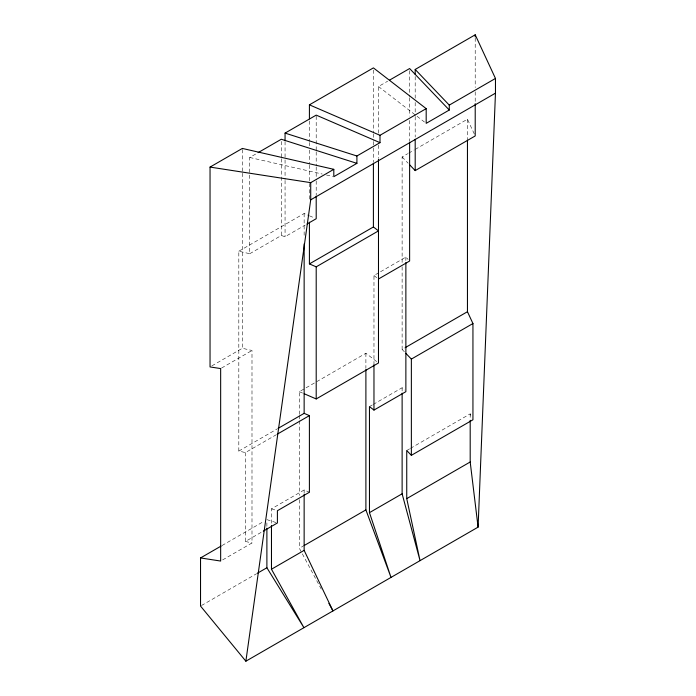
<?xml version="1.0" encoding="UTF-8"?>
<svg xmlns="http://www.w3.org/2000/svg" width="696" height="696" viewBox="0 0 696 696"><rect width="100%" height="100%" fill="white"/><g stroke="black" fill="none" stroke-linecap="round" stroke-linejoin="round"><path stroke-width="0.52" stroke-dasharray="3.48 2.61" d="M276.46 434.643L245.401 452.574L238.815 451.069L238.815 251.221L249.742 253.718L249.742 157.479L257.172 153.19M378.485 133.188L378.485 86.522L387.637 81.232M238.815 251.221L304.143 213.507L308.537 215.412M402.123 262.427L402.123 156.939L407.725 153.703M408.656 153.172L414.259 149.936M415.19 149.396L467.451 119.225L475.211 135.946M249.742 253.718L281.306 235.5L285.064 236.701L305.213 225.06M211.889 365.861L242.347 348.278L251.995 350.48L251.995 542.967L220.658 561.054M373.97 364.887L373.97 275.52L379.598 272.275M380.538 271.727L405.872 257.102L408.126 259.46M221.58 368.036L251.995 350.48M299.367 414.364L299.367 391.674L365.896 353.264L376.98 361.824M404.376 351.776L402.123 349.427L404.924 347.809M238.815 451.069L277.078 428.98M369.463 406.595L372.264 404.985M373.195 404.446L402.123 387.742L404.376 390.091M271.475 523.235L271.475 508.837L304.143 489.984L309.398 492.255M222.033 545.534L264.08 521.252M245.401 452.574L245.401 541.462L262.349 531.683M406.742 450.503L409.544 448.885M410.475 448.346L470.192 413.868L471.566 416.826M321.248 589.103L299.367 548.3L303.117 546.143M201.466 605.529L256.606 573.695M249.742 157.479L322.248 174.044M326.459 175.001L332.758 176.445M245.401 541.462L251.995 542.967M271.475 508.837L275.425 510.098M266.89 519.634L277.4 522.983M309.415 215.786L314.261 217.883M299.367 391.674L303.186 393.327M378.485 86.522L424.482 122.035M373.97 275.52L377.728 278.426M402.123 156.939L408.126 163.212M475.211 38.028L475.211 87.522M475.211 91.828L475.211 102.59M470.192 413.868L470.192 419.218M467.451 119.225L467.451 138.8M415.19 76.517L415.19 98.145M415.19 102.477L415.19 115.449M415.19 116.528L415.19 137.077M409.622 70.705L409.622 96.657M409.622 97.736L409.622 116.119M409.622 120.443L409.622 140.992M405.872 257.102L405.872 261.426M402.123 266.777L402.123 349.427M402.123 387.742L402.123 390.987M378.485 145.133L378.485 158.157M373.404 70.052L373.404 132.814M373.404 133.902L373.404 140.392M373.404 141.471L373.404 146.882M373.404 147.97L373.404 162.037M365.896 353.264L365.896 368.393M316.202 116.197L316.202 150.727M316.202 151.806L316.202 165.839M316.202 166.918L316.202 179.873M316.202 180.951L316.202 194.976M309.415 120.991L309.415 141.462M309.415 142.532L309.415 145.769M309.415 150.075L309.415 164.082M309.415 165.161L309.415 199.63M304.143 213.507L304.143 236.309M304.143 489.984L304.143 493.212M299.367 415.442L299.367 419.758M299.367 420.845L299.367 495.369M299.367 499.693L299.367 548.3M285.064 141.532L285.064 158.836M285.064 159.915L285.064 179.385M285.064 180.464L285.064 236.701M281.306 141.419L281.306 157.635M281.306 158.723L281.306 235.5M266.89 522.844L266.89 527.124M242.347 149.51L242.347 172.173M242.347 173.252L242.347 348.278"/><path stroke-width="1.04" d="M221.093 546.073L200.535 557.94L200.535 606.068L245.871 661.2L478.091 527.133L495.465 93.16L495.465 78.448L475.211 34.8L415.19 69.452L415.19 74.359M245.871 661.2L310.72 199.822L310.72 182.656L333.81 169.328L333.81 176.68L356.909 163.351L356.909 155.991L379.999 142.663L379.999 135.302L426.187 108.637L373.404 67.886L309.415 104.835L309.415 118.833M200.535 557.94L220.658 561.054L220.658 368.567L210.044 366.931L210.044 167.084L242.347 148.431L333.81 169.328M285.064 140.453L285.064 133.101L316.202 115.118L379.999 142.663M258.094 152.65L281.306 139.252L356.909 163.351M389.473 80.171L409.622 68.539L449.277 110.02L426.187 123.349L426.187 108.637M449.277 110.02L449.277 105.113L495.465 78.448M310.72 199.822L495.465 93.16M307.04 224.008L316.202 218.718L316.202 196.054M409.622 164.778L415.19 170.598L475.211 135.946L475.211 103.669M309.415 222.207L309.415 263.906L373.404 226.966L373.404 163.116M309.415 263.906L316.202 266.838L378.485 230.881L373.404 226.966M378.485 279L409.622 261.026L409.622 142.071M304.143 393.736L316.202 398.947L378.485 362.99L378.485 159.245M405.855 347.269L467.451 311.712L467.451 139.887M278.009 428.44L304.143 413.354L309.398 415.625L309.398 492.255L277.4 510.725L277.4 522.983L263.288 531.135M277.4 434.095L309.398 415.625M472.941 323.536L472.941 419.784L411.362 455.332L411.362 359.092L472.941 323.536L467.451 311.712M365.896 369.472L365.896 509.89L391.004 577.41L369.463 512.648L369.463 406.595L373.97 410.083L405.872 391.665L405.872 262.514M304.048 545.594L365.896 509.89M257.537 573.156L266.89 567.753L266.89 528.186M266.89 567.753L303.926 627.679L271.475 569.224L304.143 550.362L304.143 494.29M369.463 512.648L402.123 493.795L402.123 393.153M402.123 493.795L420.036 560.645L406.742 498.623L470.192 461.987L470.192 420.288M210.044 167.084L310.72 182.656M285.064 133.101L356.909 155.991M309.415 104.835L379.999 135.302M415.19 69.452L449.277 105.113M405.872 353.35L411.362 359.092M411.362 455.332L406.742 450.503L406.742 498.623M328.886 603.336L332.958 610.923L304.143 550.362M470.192 461.987L478.091 527.133M475.211 34.8L475.211 36.949M415.19 139.244L415.19 170.598M373.97 364.887L373.97 410.083M316.202 266.838L316.202 398.947M304.143 243.913L304.143 413.354M271.475 525.376L271.475 569.224"/></g></svg>
